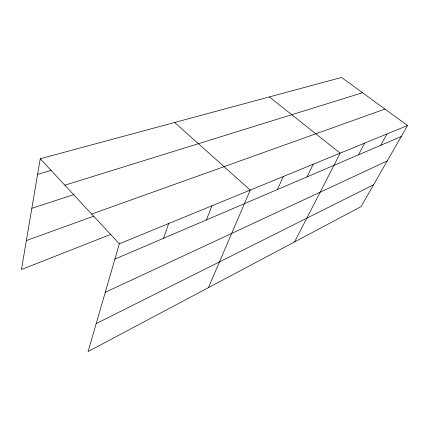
<?xml version="1.0" encoding="UTF-8"?>
<svg xmlns="http://www.w3.org/2000/svg" width="429" height="429" viewBox="0 0 429 429"><rect width="100%" height="100%" fill="white"/><g stroke="black" fill="none" stroke-linecap="round" stroke-linejoin="round"><path stroke-width="0.64" d="M407.55 125.52L119.321 243.806L88.09 351.539L361.041 206.633L407.55 125.52L341.527 77.461L40.246 158.741L21.45 269.525L110.816 234.357M163.583 238.261L168.651 223.557M206.429 219.921L211.937 205.797M208.403 287.666L250.236 190.079L174.667 122.48M277.37 189.548L283.403 176.464M307.062 176.839L313.234 164.227M294.578 241.918L340.202 153.158L269.364 96.933M358.403 154.858L364.704 143.098M380.748 145.292L387.065 133.923M96.182 323.616L373.584 184.76M105.261 292.31L387.231 160.955M114.881 259.116L401.244 136.519M26.362 240.567L93.94 216.125M91.672 214.06L384.952 109.068M31.837 208.301L74.104 194.53M64.833 185.189L362.521 92.739M37.602 174.324L51.099 170.447M40.246 158.741L119.321 243.806"/></g></svg>
